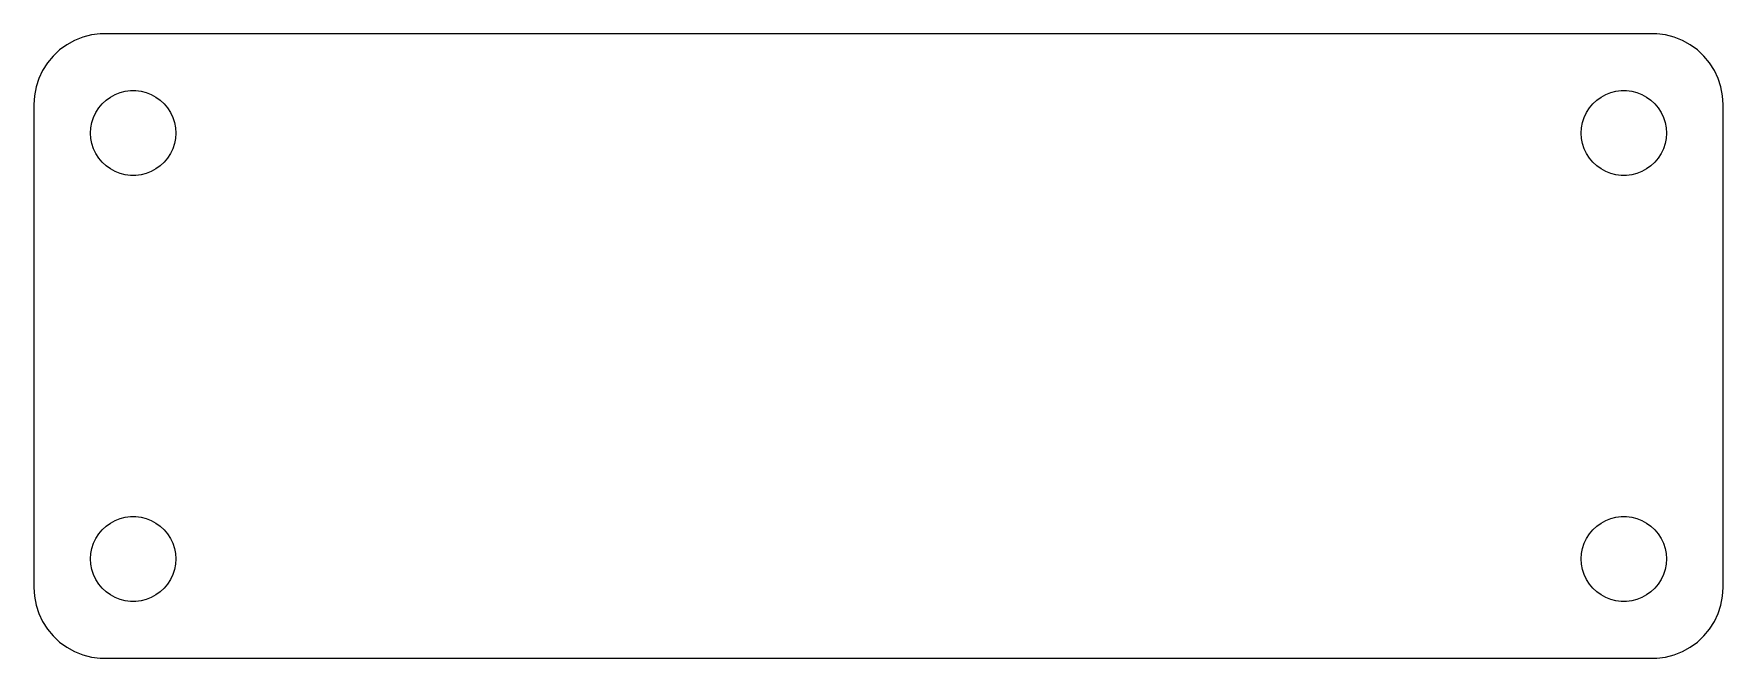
# Model space of a CAD drawing. Header units: metres. Extents: x -60 to 60, y -22 to 22.
import ezdxf

# ---------------------------------------------------------------- set-up
doc = ezdxf.new("R2010")
doc.units = ezdxf.units.M

msp = doc.modelspace()

# ---------------------------------------------------------------- linework, layer by layer
for p, q in [((-56.6289, 21.5241), (-57.1791, 21.2216)), ((-56.0451, 21.7553), (-56.6289, 21.5241)), ((-55.4369, 21.9114), (-56.0451, 21.7553)), ((-54.8139, 21.9901), (-55.4369, 21.9114)), ((54.8139, 21.9901), (-54.8139, 21.9901)), ((55.4369, 21.9114), (54.8139, 21.9901)), ((56.0451, 21.7553), (55.4369, 21.9114)), ((56.6289, 21.5241), (56.0451, 21.7553)), ((57.1791, 21.2216), (56.6289, 21.5241)), ((-58.1448, 20.4227), (-58.5451, 19.9389)), ((-57.6871, 20.8526), (-58.1448, 20.4227)), ((-57.1791, 21.2216), (-57.6871, 20.8526)), ((57.6871, 20.8526), (57.1791, 21.2216)), ((58.1448, 20.4227), (57.6871, 20.8526)), ((58.5451, 19.9389), (58.1448, 20.4227)), ((-58.8815, 19.4088), (-59.1489, 18.8406)), ((-58.5451, 19.9389), (-58.8815, 19.4088)), ((58.8815, 19.4088), (58.5451, 19.9389)), ((59.1489, 18.8406), (58.8815, 19.4088)), ((-59.3429, 18.2434), (-59.4606, 17.6267)), ((-59.1489, 18.8406), (-59.3429, 18.2434)), ((-53.7773, 17.7145), (-53.427, 17.8532)), ((-53.427, 17.8532), (-53.0621, 17.9469)), ((-53.0621, 17.9469), (-52.6884, 17.9941)), ((-52.6884, 17.9941), (-52.3116, 17.9941)), ((-52.3116, 17.9941), (-51.9379, 17.9469)), ((-51.9379, 17.9469), (-51.5729, 17.8532)), ((-51.5729, 17.8532), (-51.2227, 17.7145)), ((51.2227, 17.7145), (51.5729, 17.8532)), ((51.5729, 17.8532), (51.9379, 17.9469)), ((51.9379, 17.9469), (52.3116, 17.9941)), ((52.3116, 17.9941), (52.6884, 17.9941)), ((52.6884, 17.9941), (53.0621, 17.9469)), ((53.0621, 17.9469), (53.427, 17.8532)), ((53.427, 17.8532), (53.7773, 17.7145)), ((59.3429, 18.2434), (59.1489, 18.8406)), ((59.4606, 17.6267), (59.3429, 18.2434)), ((-59.4606, 17.6267), (-59.5, 17)), ((-59.5, 17), (-59.5, -17)), ((-55.1289, 16.4453), (-54.927, 16.7634)), ((-54.927, 16.7634), (-54.6869, 17.0536)), ((-54.6869, 17.0536), (-54.4123, 17.3115)), ((-54.4123, 17.3115), (-54.1075, 17.533)), ((-54.1075, 17.533), (-53.7773, 17.7145)), ((-51.2227, 17.7145), (-50.8925, 17.533)), ((-50.8925, 17.533), (-50.5877, 17.3115)), ((-50.5877, 17.3115), (-50.3131, 17.0536)), ((-50.3131, 17.0536), (-50.0729, 16.7634)), ((-50.0729, 16.7634), (-49.8711, 16.4453)), ((49.8711, 16.4453), (50.0729, 16.7634)), ((50.0729, 16.7634), (50.3131, 17.0536)), ((50.3131, 17.0536), (50.5877, 17.3115)), ((50.5877, 17.3115), (50.8925, 17.533)), ((50.8925, 17.533), (51.2227, 17.7145)), ((53.7773, 17.7145), (54.1075, 17.533)), ((54.1075, 17.533), (54.4123, 17.3115)), ((54.4123, 17.3115), (54.6869, 17.0536)), ((54.6869, 17.0536), (54.927, 16.7634)), ((54.927, 16.7634), (55.1289, 16.4453)), ((59.5, 17), (59.4606, 17.6267)), ((59.5, -17), (59.5, 17)), ((-55.4763, 15.376), (-55.4057, 15.7461)), ((-55.4057, 15.7461), (-55.2893, 16.1044)), ((-55.2893, 16.1044), (-55.1289, 16.4453)), ((-49.8711, 16.4453), (-49.7107, 16.1044)), ((-49.7107, 16.1044), (-49.5942, 15.7461)), ((-49.5942, 15.7461), (-49.5237, 15.376)), ((49.5237, 15.376), (49.5942, 15.7461)), ((49.5942, 15.7461), (49.7107, 16.1044)), ((49.7107, 16.1044), (49.8711, 16.4453)), ((55.1289, 16.4453), (55.2893, 16.1044)), ((55.2893, 16.1044), (55.4057, 15.7461)), ((55.4057, 15.7461), (55.4763, 15.376)), ((-55.5, 15), (-55.4763, 15.376)), ((-55.4763, 14.624), (-55.5, 15)), ((-55.4057, 14.2539), (-55.4763, 14.624)), ((-49.5237, 14.624), (-49.5942, 14.2539)), ((-49.5237, 15.376), (-49.5, 15)), ((-49.5, 15), (-49.5237, 14.624)), ((49.5, 15), (49.5237, 15.376)), ((49.5237, 14.624), (49.5, 15)), ((49.5942, 14.2539), (49.5237, 14.624)), ((55.4763, 14.624), (55.4057, 14.2539)), ((55.4763, 15.376), (55.5, 15)), ((55.5, 15), (55.4763, 14.624)), ((-55.2893, 13.8956), (-55.4057, 14.2539)), ((-55.1289, 13.5547), (-55.2893, 13.8956)), ((-54.927, 13.2366), (-55.1289, 13.5547)), ((-54.6869, 12.9464), (-54.927, 13.2366)), ((-50.0729, 13.2366), (-50.3131, 12.9464)), ((-49.8711, 13.5547), (-50.0729, 13.2366)), ((-49.7107, 13.8956), (-49.8711, 13.5547)), ((-49.5942, 14.2539), (-49.7107, 13.8956)), ((49.7107, 13.8956), (49.5942, 14.2539)), ((49.8711, 13.5547), (49.7107, 13.8956)), ((50.0729, 13.2366), (49.8711, 13.5547)), ((50.3131, 12.9464), (50.0729, 13.2366)), ((54.927, 13.2366), (54.6869, 12.9464)), ((55.1289, 13.5547), (54.927, 13.2366)), ((55.2893, 13.8956), (55.1289, 13.5547)), ((55.4057, 14.2539), (55.2893, 13.8956)), ((-54.4123, 12.6884), (-54.6869, 12.9464)), ((-54.1075, 12.467), (-54.4123, 12.6884)), ((-53.7773, 12.2855), (-54.1075, 12.467)), ((-53.427, 12.1468), (-53.7773, 12.2855)), ((-53.0621, 12.0531), (-53.427, 12.1468)), ((-52.6884, 12.0059), (-53.0621, 12.0531)), ((-52.3116, 12.0059), (-52.6884, 12.0059)), ((-51.9379, 12.0531), (-52.3116, 12.0059)), ((-51.5729, 12.1468), (-51.9379, 12.0531)), ((-51.2227, 12.2855), (-51.5729, 12.1468)), ((-50.8925, 12.467), (-51.2227, 12.2855)), ((-50.5877, 12.6884), (-50.8925, 12.467)), ((-50.3131, 12.9464), (-50.5877, 12.6884)), ((50.5877, 12.6884), (50.3131, 12.9464)), ((50.8925, 12.467), (50.5877, 12.6884)), ((51.2227, 12.2855), (50.8925, 12.467)), ((51.5729, 12.1468), (51.2227, 12.2855)), ((51.9379, 12.0531), (51.5729, 12.1468)), ((52.3116, 12.0059), (51.9379, 12.0531)), ((52.6884, 12.0059), (52.3116, 12.0059)), ((53.0621, 12.0531), (52.6884, 12.0059)), ((53.427, 12.1468), (53.0621, 12.0531)), ((53.7773, 12.2855), (53.427, 12.1468)), ((54.1075, 12.467), (53.7773, 12.2855)), ((54.4123, 12.6884), (54.1075, 12.467)), ((54.6869, 12.9464), (54.4123, 12.6884)), ((-54.927, -13.2366), (-54.6869, -12.9464)), ((-54.6869, -12.9464), (-54.4123, -12.6884)), ((-54.4123, -12.6884), (-54.1075, -12.467)), ((-54.1075, -12.467), (-53.7773, -12.2855)), ((-53.7773, -12.2855), (-53.427, -12.1468)), ((-53.427, -12.1468), (-53.0621, -12.0531)), ((-53.0621, -12.0531), (-52.6884, -12.0059)), ((-52.6884, -12.0059), (-52.3116, -12.0059)), ((-52.3116, -12.0059), (-51.9379, -12.0531)), ((-51.9379, -12.0531), (-51.5729, -12.1468)), ((-51.5729, -12.1468), (-51.2227, -12.2855)), ((-51.2227, -12.2855), (-50.8925, -12.467)), ((-50.8925, -12.467), (-50.5877, -12.6884)), ((-50.5877, -12.6884), (-50.3131, -12.9464)), ((-50.3131, -12.9464), (-50.0729, -13.2366)), ((50.0729, -13.2366), (50.3131, -12.9464)), ((50.3131, -12.9464), (50.5877, -12.6884)), ((50.5877, -12.6884), (50.8925, -12.467)), ((50.8925, -12.467), (51.2227, -12.2855)), ((51.2227, -12.2855), (51.5729, -12.1468)), ((51.5729, -12.1468), (51.9379, -12.0531)), ((51.9379, -12.0531), (52.3116, -12.0059)), ((52.3116, -12.0059), (52.6884, -12.0059)), ((52.6884, -12.0059), (53.0621, -12.0531)), ((53.0621, -12.0531), (53.427, -12.1468)), ((53.427, -12.1468), (53.7773, -12.2855)), ((53.7773, -12.2855), (54.1075, -12.467)), ((54.1075, -12.467), (54.4123, -12.6884)), ((54.4123, -12.6884), (54.6869, -12.9464)), ((54.6869, -12.9464), (54.927, -13.2366)), ((-55.4763, -14.624), (-55.4057, -14.2539)), ((-55.4057, -14.2539), (-55.2893, -13.8956)), ((-55.2893, -13.8956), (-55.1289, -13.5547)), ((-55.1289, -13.5547), (-54.927, -13.2366)), ((-50.0729, -13.2366), (-49.8711, -13.5547)), ((-49.8711, -13.5547), (-49.7107, -13.8956)), ((-49.7107, -13.8956), (-49.5942, -14.2539)), ((-49.5942, -14.2539), (-49.5237, -14.624)), ((49.5237, -14.624), (49.5942, -14.2539)), ((49.5942, -14.2539), (49.7107, -13.8956)), ((49.7107, -13.8956), (49.8711, -13.5547)), ((49.8711, -13.5547), (50.0729, -13.2366)), ((54.927, -13.2366), (55.1289, -13.5547)), ((55.1289, -13.5547), (55.2893, -13.8956)), ((55.2893, -13.8956), (55.4057, -14.2539)), ((55.4057, -14.2539), (55.4763, -14.624)), ((-55.5, -15), (-55.4763, -14.624)), ((-55.4763, -15.376), (-55.5, -15)), ((-55.4057, -15.7461), (-55.4763, -15.376)), ((-49.5237, -15.376), (-49.5942, -15.7461)), ((-49.5237, -14.624), (-49.5, -15)), ((-49.5, -15), (-49.5237, -15.376)), ((49.5, -15), (49.5237, -14.624)), ((49.5237, -15.376), (49.5, -15)), ((49.5942, -15.7461), (49.5237, -15.376)), ((55.4763, -15.376), (55.4057, -15.7461)), ((55.4763, -14.624), (55.5, -15)), ((55.5, -15), (55.4763, -15.376)), ((-55.2893, -16.1044), (-55.4057, -15.7461)), ((-55.1289, -16.4453), (-55.2893, -16.1044)), ((-54.927, -16.7634), (-55.1289, -16.4453)), ((-49.8711, -16.4453), (-50.0729, -16.7634)), ((-49.7107, -16.1044), (-49.8711, -16.4453)), ((-49.5942, -15.7461), (-49.7107, -16.1044)), ((49.7107, -16.1044), (49.5942, -15.7461)), ((49.8711, -16.4453), (49.7107, -16.1044)), ((50.0729, -16.7634), (49.8711, -16.4453)), ((55.1289, -16.4453), (54.927, -16.7634)), ((55.2893, -16.1044), (55.1289, -16.4453)), ((55.4057, -15.7461), (55.2893, -16.1044)), ((-59.5, -17), (-59.4606, -17.6267)), ((-59.4606, -17.6267), (-59.3429, -18.2434)), ((-54.6869, -17.0536), (-54.927, -16.7634)), ((-54.4123, -17.3115), (-54.6869, -17.0536)), ((-54.1075, -17.533), (-54.4123, -17.3115)), ((-53.7773, -17.7145), (-54.1075, -17.533)), ((-53.427, -17.8532), (-53.7773, -17.7145)), ((-51.2227, -17.7145), (-51.5729, -17.8532)), ((-50.8925, -17.533), (-51.2227, -17.7145)), ((-50.5877, -17.3115), (-50.8925, -17.533)), ((-50.3131, -17.0536), (-50.5877, -17.3115)), ((-50.0729, -16.7634), (-50.3131, -17.0536)), ((50.3131, -17.0536), (50.0729, -16.7634)), ((50.5877, -17.3115), (50.3131, -17.0536)), ((50.8925, -17.533), (50.5877, -17.3115)), ((51.2227, -17.7145), (50.8925, -17.533)), ((51.5729, -17.8532), (51.2227, -17.7145)), ((53.7773, -17.7145), (53.427, -17.8532)), ((54.1075, -17.533), (53.7773, -17.7145)), ((54.4123, -17.3115), (54.1075, -17.533)), ((54.6869, -17.0536), (54.4123, -17.3115)), ((54.927, -16.7634), (54.6869, -17.0536)), ((59.3429, -18.2434), (59.4606, -17.6267)), ((59.4606, -17.6267), (59.5, -17)), ((-59.3429, -18.2434), (-59.1489, -18.8406)), ((-59.1489, -18.8406), (-58.8815, -19.4088)), ((-53.0621, -17.9469), (-53.427, -17.8532)), ((-52.6884, -17.9941), (-53.0621, -17.9469)), ((-52.3116, -17.9941), (-52.6884, -17.9941)), ((-51.9379, -17.9469), (-52.3116, -17.9941)), ((-51.5729, -17.8532), (-51.9379, -17.9469)), ((51.9379, -17.9469), (51.5729, -17.8532)), ((52.3116, -17.9941), (51.9379, -17.9469)), ((52.6884, -17.9941), (52.3116, -17.9941)), ((53.0621, -17.9469), (52.6884, -17.9941)), ((53.427, -17.8532), (53.0621, -17.9469)), ((58.8815, -19.4088), (59.1489, -18.8406)), ((59.1489, -18.8406), (59.3429, -18.2434)), ((-58.8815, -19.4088), (-58.5451, -19.9389)), ((-58.5451, -19.9389), (-58.1448, -20.4227)), ((58.1448, -20.4227), (58.5451, -19.9389)), ((58.5451, -19.9389), (58.8815, -19.4088)), ((-58.1448, -20.4227), (-57.6871, -20.8526)), ((-57.6871, -20.8526), (-57.1791, -21.2216)), ((-57.1791, -21.2216), (-56.6289, -21.5241)), ((56.6289, -21.5241), (57.1791, -21.2216)), ((57.1791, -21.2216), (57.6871, -20.8526)), ((57.6871, -20.8526), (58.1448, -20.4227)), ((-56.6289, -21.5241), (-56.0451, -21.7553)), ((-56.0451, -21.7553), (-55.4369, -21.9114)), ((-55.4369, -21.9114), (-54.8139, -21.9901)), ((-54.8139, -21.9901), (54.8139, -21.9901)), ((54.8139, -21.9901), (55.4369, -21.9114)), ((55.4369, -21.9114), (56.0451, -21.7553)), ((56.0451, -21.7553), (56.6289, -21.5241))]:
    msp.add_line(p, q)

doc.saveas('drawing.dxf')
